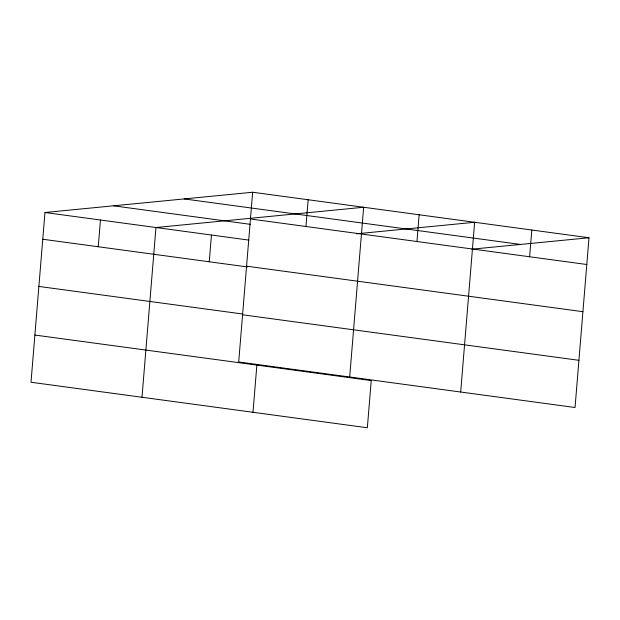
<?xml version="1.0" encoding="UTF-8"?>
<svg xmlns="http://www.w3.org/2000/svg" width="620" height="620" viewBox="0 0 620 620"><rect width="100%" height="100%" fill="white"/><g stroke="black" fill="none" stroke-linecap="round" stroke-linejoin="round"><path stroke-width="0.93" d="M252.65 192.239L238.692 361.979L575.042 407.503L589 237.754L252.65 192.239L44.958 212.497L31 382.246L367.35 427.761L371.233 380.572L34.883 335.056M98.255 246.752L100.456 220.007M141.995 397.265L155.953 227.524L363.646 207.258L349.688 376.999M209.25 261.779L211.451 235.034M252.991 412.285L256.874 365.095M305.947 226.494L308.148 199.749M416.942 241.513L419.143 214.768M460.683 392.026L474.641 222.278L356.477 233.81M529.62 256.765L531.821 230.02M471.797 249.194L589 237.754M184.109 198.919L520.459 244.443M250.449 218.984L586.799 264.5M113.491 205.809L250.325 224.331M44.958 212.497L248.767 240.079M246.566 266.174L582.924 311.69M42.757 239.243L247.527 266.957M38.874 286.432L242.691 314.014M242.575 314.79L578.925 360.313"/></g></svg>
